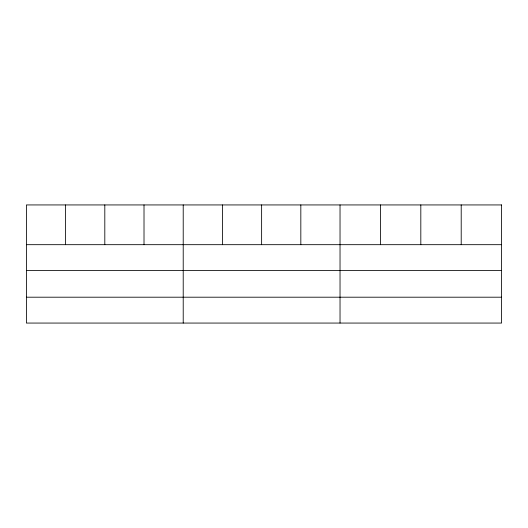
<?xml version="1.0" encoding="UTF-8"?>
<svg xmlns="http://www.w3.org/2000/svg" width="528" height="528" viewBox="0 0 528 528"><rect width="100%" height="100%" fill="white"/><g stroke="black" fill="none" stroke-linecap="round" stroke-linejoin="round"><path stroke-width="0.79" d="M26.4 244.682L501.6 244.682M26.4 270.547L501.6 270.547M26.4 297.198L501.6 297.198M461.208 204.937L461.208 244.682M420.816 204.937L420.816 244.682M380.424 204.937L380.424 244.682M340.032 204.937L340.032 323.063M300.828 204.937L300.828 244.682M261.624 204.937L261.624 244.682M222.42 204.937L222.42 244.682M183.216 204.937L183.216 323.063M144.012 204.937L144.012 244.682M104.808 204.937L104.808 244.682M65.604 204.937L65.604 244.682M501.6 204.937L26.4 204.937L26.4 323.063L501.6 323.063L501.6 204.937"/></g></svg>
